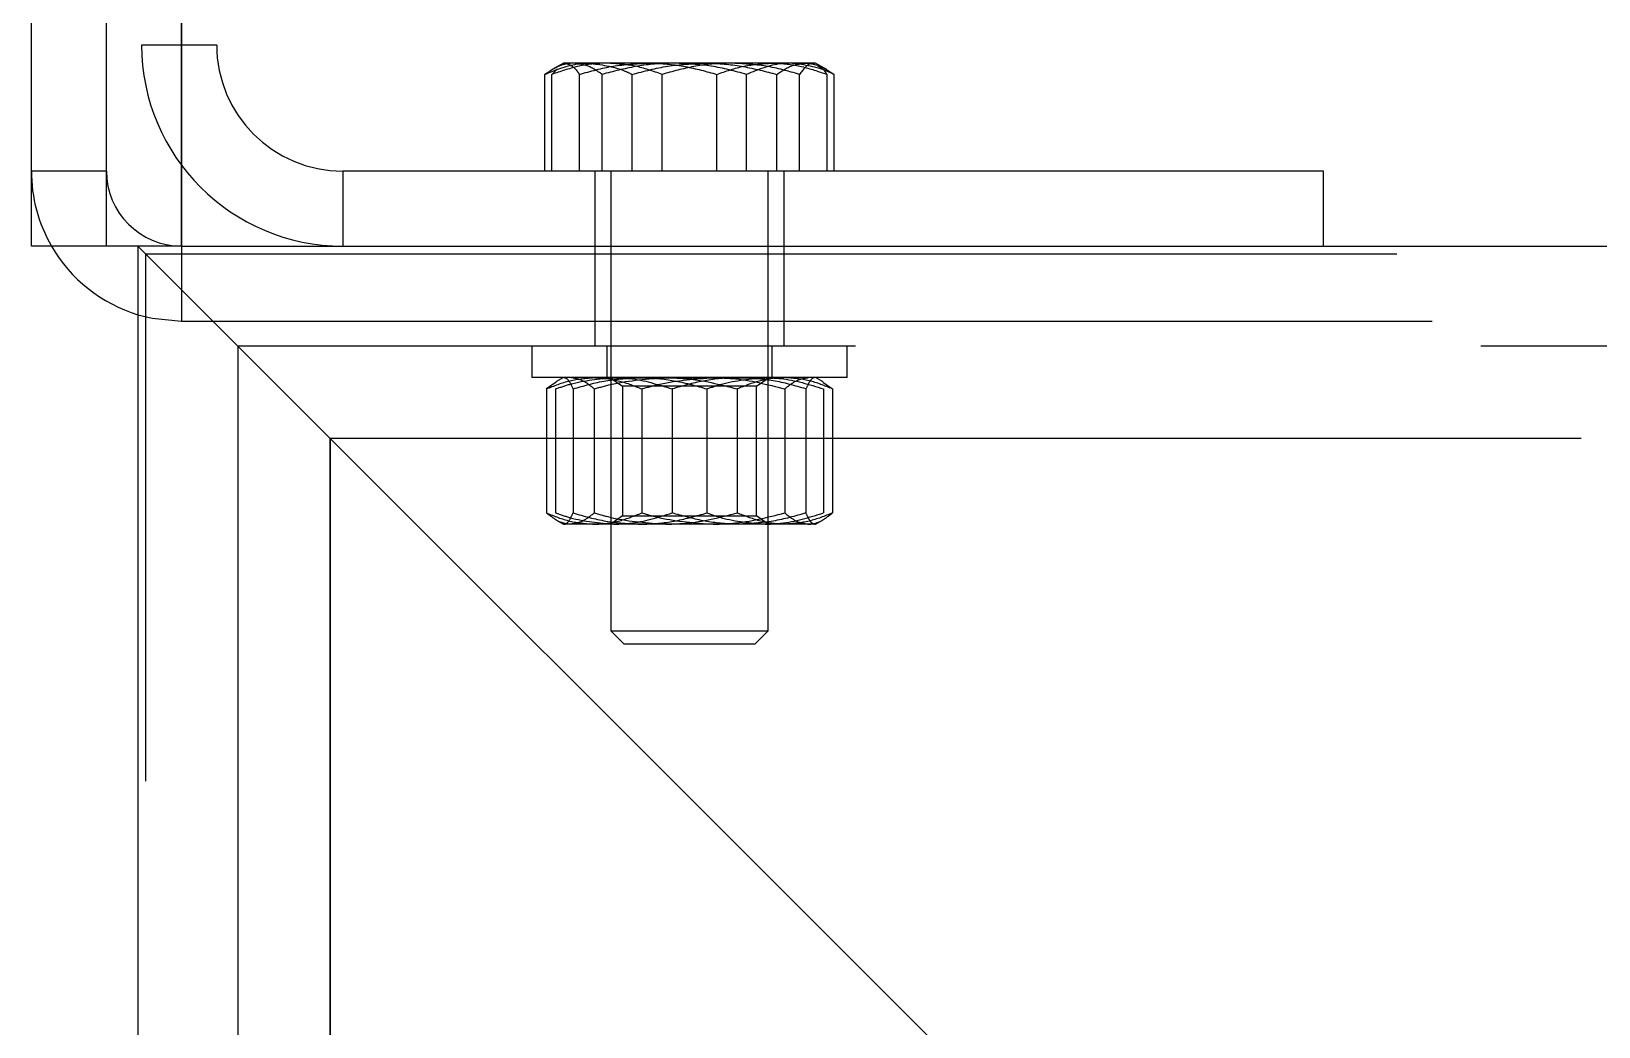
# Model space of a CAD drawing. Header units: metres. Extents: x 0 to 21025, y 0 to 14850.
# Drawn here: x 8590.4 to 8689.8, y 12993.1 to 13056.3 of the extents above; entities that cross this region are included whole.
import ezdxf

# ---------------------------------------------------------------- set-up
doc = ezdxf.new("R2010")
doc.units = ezdxf.units.M
doc.header["$LTSCALE"] = 25
doc.linetypes.add('HIDDEN2', pattern=[4.7625, 3.175, -1.5875])
doc.layers.add('SL4', color=4, linetype='Continuous')
doc.layers.add('ST1', color=7, linetype='HIDDEN2')

msp = doc.modelspace()

# ---------------------------------------------------------------- linework, layer by layer
at = {"layer": 'SL4'}
for p, q in [((8590.386, 13042.681), (8590.386, 13286.681)), ((8599.911, 13286.681), (8599.911, 13042.681)), ((8599.911, 13042.681), (8590.386, 13042.681)), ((8597.149, 13042.681), (8597.149, 11699.031)), ((8597.149, 13042.681), (8660.649, 12979.181)), ((8599.911, 13042.681), (8884.386, 13042.681))]:
    msp.add_line(p, q, dxfattribs=at)
msp.add_arc((8599.911, 13047.444), 9.525, 210, 253.14047, dxfattribs=at)
at = {"layer": 'ST1'}
for p, q in [((8595.149, 13042.681), (8595.149, 13286.681)), ((8599.911, 13042.681), (8599.911, 13286.681)), ((8597.384, 13277.156), (8597.384, 13055.444)), ((8602.146, 13277.156), (8602.146, 13055.444)), ((8602.146, 13055.444), (8597.384, 13055.444)), ((8622.977, 13047.444), (8622.977, 13053.579)), ((8623.421, 13053.579), (8623.76, 13053.916)), ((8623.421, 13047.444), (8623.421, 13053.579)), ((8624.003, 13054.209), (8623.436, 13053.882)), ((8624.149, 13054.294), (8624.003, 13054.209)), ((8624.292, 13054.294), (8624.149, 13054.294)), ((8629.526, 13054.294), (8624.292, 13054.294)), ((8625.162, 13047.444), (8625.162, 13053.579)), ((8626.606, 13047.444), (8626.606, 13053.579)), ((8628.52, 13047.444), (8628.52, 13053.579)), ((8637.383, 13054.294), (8629.526, 13054.294)), ((8630.408, 13047.444), (8630.408, 13053.579)), ((8633.889, 13047.444), (8633.889, 13053.579)), ((8635.777, 13047.444), (8635.777, 13053.579)), ((8640.149, 13054.294), (8637.383, 13054.294)), ((8637.691, 13047.444), (8637.691, 13053.579)), ((8639.135, 13047.444), (8639.135, 13053.579)), ((8640.295, 13054.209), (8640.149, 13054.294)), ((8640.861, 13053.882), (8640.295, 13054.209)), ((8640.876, 13047.444), (8640.876, 13053.579)), ((8641.32, 13047.444), (8641.32, 13053.579)), ((8595.149, 13047.444), (8590.386, 13047.444)), ((8610.146, 13047.444), (8610.146, 13042.681)), ((8672.384, 13047.444), (8610.146, 13047.444)), ((8626.149, 13047.444), (8626.149, 13042.681)), ((8627.149, 13047.444), (8627.149, 13018.272)), ((8637.149, 13018.272), (8637.149, 13047.444)), ((8638.149, 13042.681), (8638.149, 13047.444)), ((8672.384, 13042.681), (8672.384, 13047.444)), ((8599.911, 13042.681), (8599.911, 13037.919)), ((8626.149, 13042.681), (8626.149, 13036.331)), ((8638.149, 13036.331), (8638.149, 13042.681)), ((8597.649, 11699.031), (8597.649, 13042.181)), ((8597.649, 13042.181), (8886.649, 13042.181)), ((8599.911, 13037.919), (8884.386, 13037.919)), ((8603.499, 13036.331), (8603.499, 11699.031)), ((8880.799, 13036.331), (8603.499, 13036.331)), ((8622.149, 13036.331), (8622.149, 13034.331)), ((8626.899, 13036.331), (8626.899, 13034.331)), ((8637.399, 13034.331), (8637.399, 13036.331)), ((8642.149, 13034.331), (8642.149, 13036.331)), ((8642.149, 13034.331), (8622.149, 13034.331)), ((8623.681, 13034.045), (8623.076, 13033.617)), ((8623.076, 13033.617), (8623.076, 13025.746)), ((8623.654, 13033.617), (8623.654, 13025.746)), ((8624.149, 13034.331), (8623.674, 13034.057)), ((8624.758, 13033.617), (8624.758, 13025.746)), ((8626.105, 13033.617), (8626.105, 13025.746)), ((8627.149, 13034.331), (8627.149, 13034.306)), ((8637.149, 13034.306), (8627.149, 13034.306)), ((8627.149, 13034.306), (8627.899, 13033.781)), ((8632.949, 13033.781), (8627.899, 13033.781)), ((8627.899, 13033.781), (8627.899, 13025.556)), ((8629.12, 13033.617), (8629.12, 13025.746)), ((8631.044, 13033.617), (8631.044, 13025.746)), ((8636.399, 13033.781), (8632.949, 13033.781)), ((8633.254, 13033.617), (8633.254, 13025.746)), ((8635.177, 13033.617), (8635.177, 13025.746)), ((8636.399, 13033.781), (8637.149, 13034.306)), ((8636.399, 13025.556), (8636.399, 13033.781)), ((8637.149, 13034.306), (8637.149, 13034.331)), ((8638.192, 13033.617), (8638.192, 13025.746)), ((8639.539, 13033.617), (8639.539, 13025.746)), ((8640.623, 13034.057), (8640.149, 13034.331)), ((8640.616, 13034.045), (8641.221, 13033.617)), ((8640.644, 13033.617), (8640.644, 13025.746)), ((8641.221, 13033.617), (8641.221, 13025.746)), ((8609.349, 13030.481), (8609.349, 11699.031)), ((8609.349, 13030.481), (8874.949, 13030.481)), ((8609.349, 12367.681), (8609.349, 13030.481)), ((8623.674, 13025.305), (8624.149, 13025.031)), ((8626.098, 13025.031), (8624.149, 13025.031)), ((8633.656, 13025.031), (8626.098, 13025.031)), ((8627.899, 13025.556), (8627.149, 13025.031)), ((8627.899, 13025.556), (8636.399, 13025.556)), ((8639.706, 13025.031), (8633.656, 13025.031)), ((8637.149, 13025.031), (8636.399, 13025.556)), ((8640.149, 13025.031), (8639.706, 13025.031)), ((8640.091, 13025.031), (8640.149, 13025.031)), ((8640.149, 13025.031), (8640.623, 13025.305)), ((8627.149, 13018.272), (8637.149, 13018.272)), ((8627.149, 13018.272), (8627.977, 13017.444)), ((8636.321, 13017.444), (8637.149, 13018.272)), ((8627.977, 13017.444), (8636.321, 13017.444))]:
    msp.add_line(p, q, dxfattribs=at)
at = {"layer": 'ST1', "flags": 128}
msp.add_lwpolyline([(8597.149, 13038.328), (8598.053, 13038.102), (8599.911, 13037.919)], dxfattribs=at)
at = {"layer": 'ST1'}
for centre, radius, end in [((8610.146, 13055.444), 12.763, 270), ((8610.146, 13055.444), 8, 270), ((8599.911, 13047.444), 9.525, 210), ((8599.911, 13047.444), 4.763, 270)]:
    msp.add_arc(centre, radius, 180, end, dxfattribs=at)
for points, knots in [([(8622.977, 13053.579), (8623.696, 13053.877), (8624.61, 13054.256), (8625.548, 13054.287), (8625.749, 13054.294)], [0, 0, 0, 0, 0.785622, 1, 1, 1, 1]), ([(8624.792, 13054.294), (8624.749, 13054.293), (8624.423, 13054.286), (8623.809, 13054.13), (8623.256, 13053.764), (8622.977, 13053.579)], [0, 0, 0, 0, 0.070086, 0.530782, 1, 1, 1, 1]), ([(8626.915, 13054.294), (8626.832, 13054.293), (8626.205, 13054.286), (8625.023, 13054.13), (8623.958, 13053.764), (8623.421, 13053.579)], [0, 0, 0, 0, 0.0700858, 0.5307822, 1, 1, 1, 1]), ([(8624.008, 13054.163), (8624.039, 13054.199), (8624.133, 13054.305), (8624.229, 13054.298), (8624.292, 13054.294)], [0, 0, 0, 0, 0.338112, 1, 1, 1, 1]), ([(8624.292, 13054.294), (8624.531, 13054.199), (8624.826, 13054.082), (8625.109, 13053.659), (8625.162, 13053.579)], [0, 0, 0, 0, 0.811304, 1, 1, 1, 1]), ([(8626.606, 13053.579), (8626.311, 13053.779), (8625.717, 13054.182), (8625.102, 13054.256), (8624.792, 13054.294)], [0, 0, 0, 0, 0.495458, 1, 1, 1, 1]), ([(8625.162, 13053.579), (8625.871, 13053.779), (8627.301, 13054.182), (8628.78, 13054.256), (8629.526, 13054.294)], [0, 0, 0, 0, 0.495458, 1, 1, 1, 1]), ([(8625.749, 13054.294), (8626.51, 13054.199), (8627.448, 13054.082), (8628.35, 13053.659), (8628.52, 13053.579)], [0, 0, 0, 0, 0.811304, 1, 1, 1, 1]), ([(8631.192, 13054.294), (8631.083, 13054.293), (8630.26, 13054.286), (8628.708, 13054.13), (8627.311, 13053.764), (8626.606, 13053.579)], [0, 0, 0, 0, 0.070086, 0.530782, 1, 1, 1, 1]), ([(8630.408, 13053.579), (8629.84, 13053.779), (8628.695, 13054.182), (8627.512, 13054.256), (8626.915, 13054.294)], [0, 0, 0, 0, 0.495458, 1, 1, 1, 1]), ([(8628.52, 13053.579), (8629.265, 13053.779), (8630.768, 13054.182), (8632.322, 13054.256), (8633.105, 13054.294)], [0, 0, 0, 0, 0.495458, 1, 1, 1, 1]), ([(8629.526, 13054.294), (8629.629, 13054.293), (8630.413, 13054.286), (8631.889, 13054.13), (8633.219, 13053.764), (8633.889, 13053.579)], [0, 0, 0, 0, 0.070086, 0.530782, 1, 1, 1, 1]), ([(8634.771, 13054.294), (8634.668, 13054.293), (8633.885, 13054.286), (8632.408, 13054.13), (8631.078, 13053.764), (8630.408, 13053.579)], [0, 0, 0, 0, 0.070086, 0.530782, 1, 1, 1, 1]), ([(8635.777, 13053.579), (8635.033, 13053.779), (8633.529, 13054.182), (8631.976, 13054.256), (8631.192, 13054.294)], [0, 0, 0, 0, 0.495458, 1, 1, 1, 1]), ([(8633.105, 13054.294), (8633.214, 13054.293), (8634.037, 13054.286), (8635.589, 13054.13), (8636.986, 13053.764), (8637.691, 13053.579)], [0, 0, 0, 0, 0.070086, 0.530782, 1, 1, 1, 1]), ([(8633.889, 13053.579), (8634.457, 13053.779), (8635.602, 13054.182), (8636.785, 13054.256), (8637.383, 13054.294)], [0, 0, 0, 0, 0.495458, 1, 1, 1, 1]), ([(8639.135, 13053.579), (8638.426, 13053.779), (8636.996, 13054.182), (8635.517, 13054.256), (8634.771, 13054.294)], [0, 0, 0, 0, 0.495458, 1, 1, 1, 1]), ([(8638.549, 13054.294), (8638.348, 13054.287), (8637.41, 13054.256), (8636.496, 13053.877), (8635.777, 13053.579)], [0, 0, 0, 0, 0.214378, 1, 1, 1, 1]), ([(8637.383, 13054.294), (8637.465, 13054.293), (8638.092, 13054.286), (8639.275, 13054.13), (8640.339, 13053.764), (8640.876, 13053.579)], [0, 0, 0, 0, 0.0700858, 0.5307822, 1, 1, 1, 1]), ([(8637.691, 13053.579), (8637.986, 13053.779), (8638.581, 13054.182), (8639.195, 13054.256), (8639.505, 13054.294)], [0, 0, 0, 0, 0.495458, 1, 1, 1, 1]), ([(8641.32, 13053.579), (8641.15, 13053.659), (8640.248, 13054.082), (8639.31, 13054.199), (8638.549, 13054.294)], [0, 0, 0, 0, 0.188696, 1, 1, 1, 1]), ([(8640.005, 13054.294), (8639.942, 13054.287), (8639.648, 13054.256), (8639.36, 13053.877), (8639.135, 13053.579)], [0, 0, 0, 0, 0.214378, 1, 1, 1, 1]), ([(8639.505, 13054.294), (8639.548, 13054.293), (8639.874, 13054.286), (8640.488, 13054.13), (8641.041, 13053.764), (8641.32, 13053.579)], [0, 0, 0, 0, 0.070086, 0.530782, 1, 1, 1, 1]), ([(8640.876, 13053.579), (8640.822, 13053.661), (8640.631, 13053.952), (8640.433, 13054.037), (8640.29, 13054.099)], [0, 0, 0, 0, 0.279718, 1, 1, 1, 1]), ([(8623.076, 13033.617), (8623.567, 13033.816), (8624.558, 13034.219), (8625.582, 13034.294), (8626.098, 13034.331)], [0, 0, 0, 0, 0.495458, 1, 1, 1, 1]), ([(8623.654, 13033.617), (8623.964, 13033.725), (8625.168, 13034.143), (8626.42, 13034.251), (8627.349, 13034.331)], [0, 0, 0, 0, 0.257551, 1, 1, 1, 1]), ([(8624.206, 13034.331), (8624.219, 13034.33), (8624.318, 13034.324), (8624.505, 13034.168), (8624.674, 13033.802), (8624.758, 13033.617)], [0, 0, 0, 0, 0.070086, 0.530782, 1, 1, 1, 1]), ([(8626.105, 13033.617), (8625.859, 13033.816), (8625.363, 13034.219), (8624.85, 13034.294), (8624.591, 13034.331)], [0, 0, 0, 0, 0.495458, 1, 1, 1, 1]), ([(8624.758, 13033.617), (8625.448, 13033.816), (8626.841, 13034.219), (8628.28, 13034.294), (8629.006, 13034.331)], [0, 0, 0, 0, 0.495458, 1, 1, 1, 1]), ([(8626.098, 13034.331), (8626.17, 13034.33), (8626.712, 13034.324), (8627.735, 13034.168), (8628.656, 13033.802), (8629.12, 13033.617)], [0, 0, 0, 0, 0.070086, 0.530782, 1, 1, 1, 1]), ([(8626.105, 13033.617), (8626.486, 13033.725), (8627.964, 13034.143), (8629.5, 13034.251), (8630.641, 13034.331)], [0, 0, 0, 0, 0.257551, 1, 1, 1, 1]), ([(8627.349, 13034.331), (8627.685, 13034.321), (8628.935, 13034.281), (8630.153, 13033.897), (8631.044, 13033.617)], [0, 0, 0, 0, 0.2686336, 1, 1, 1, 1]), ([(8629.006, 13034.331), (8629.107, 13034.33), (8629.869, 13034.324), (8631.307, 13034.168), (8632.601, 13033.802), (8633.254, 13033.617)], [0, 0, 0, 0, 0.070086, 0.530782, 1, 1, 1, 1]), ([(8629.12, 13033.617), (8629.501, 13033.725), (8630.98, 13034.143), (8632.516, 13034.251), (8633.656, 13034.331)], [0, 0, 0, 0, 0.257551, 1, 1, 1, 1]), ([(8630.641, 13034.331), (8631.053, 13034.321), (8632.589, 13034.281), (8634.084, 13033.897), (8635.177, 13033.617)], [0, 0, 0, 0, 0.268634, 1, 1, 1, 1]), ([(8635.291, 13034.331), (8635.19, 13034.33), (8634.428, 13034.324), (8632.99, 13034.168), (8631.697, 13033.802), (8631.044, 13033.617)], [0, 0, 0, 0, 0.070086, 0.530782, 1, 1, 1, 1]), ([(8633.254, 13033.617), (8633.564, 13033.725), (8634.768, 13034.143), (8636.02, 13034.251), (8636.949, 13034.331)], [0, 0, 0, 0, 0.2575513, 1, 1, 1, 1]), ([(8633.656, 13034.331), (8634.069, 13034.321), (8635.604, 13034.281), (8637.099, 13033.897), (8638.192, 13033.617)], [0, 0, 0, 0, 0.268634, 1, 1, 1, 1]), ([(8638.199, 13034.331), (8638.127, 13034.33), (8637.585, 13034.324), (8636.562, 13034.168), (8635.641, 13033.802), (8635.177, 13033.617)], [0, 0, 0, 0, 0.0700858, 0.5307822, 1, 1, 1, 1]), ([(8639.539, 13033.617), (8638.849, 13033.816), (8637.457, 13034.219), (8636.017, 13034.294), (8635.291, 13034.331)], [0, 0, 0, 0, 0.495458, 1, 1, 1, 1]), ([(8636.949, 13034.331), (8637.285, 13034.321), (8638.535, 13034.281), (8639.753, 13033.897), (8640.644, 13033.617)], [0, 0, 0, 0, 0.268634, 1, 1, 1, 1]), ([(8638.192, 13033.617), (8638.438, 13033.816), (8638.934, 13034.219), (8639.448, 13034.294), (8639.706, 13034.331)], [0, 0, 0, 0, 0.495458, 1, 1, 1, 1]), ([(8641.221, 13033.617), (8640.73, 13033.816), (8639.739, 13034.219), (8638.715, 13034.294), (8638.199, 13034.331)], [0, 0, 0, 0, 0.495458, 1, 1, 1, 1]), ([(8640.091, 13034.331), (8640.078, 13034.33), (8639.979, 13034.324), (8639.792, 13034.168), (8639.624, 13033.802), (8639.539, 13033.617)], [0, 0, 0, 0, 0.070086, 0.530782, 1, 1, 1, 1]), ([(8623.076, 13025.746), (8623.567, 13025.546), (8624.558, 13025.143), (8625.582, 13025.069), (8626.098, 13025.031)], [0, 0, 0, 0, 0.495458, 1, 1, 1, 1]), ([(8624.591, 13025.031), (8624.555, 13025.032), (8624.283, 13025.039), (8623.771, 13025.195), (8623.309, 13025.561), (8623.076, 13025.746)], [0, 0, 0, 0, 0.0700858, 0.5307822, 1, 1, 1, 1]), ([(8623.654, 13025.746), (8623.964, 13025.638), (8625.168, 13025.219), (8626.42, 13025.111), (8627.349, 13025.031)], [0, 0, 0, 0, 0.257551, 1, 1, 1, 1]), ([(8624.206, 13025.031), (8624.219, 13025.032), (8624.318, 13025.039), (8624.505, 13025.195), (8624.674, 13025.561), (8624.758, 13025.746)], [0, 0, 0, 0, 0.070086, 0.530782, 1, 1, 1, 1]), ([(8626.105, 13025.746), (8625.859, 13025.546), (8625.363, 13025.143), (8624.85, 13025.069), (8624.591, 13025.031)], [0, 0, 0, 0, 0.495458, 1, 1, 1, 1]), ([(8624.758, 13025.746), (8625.448, 13025.546), (8626.841, 13025.143), (8628.28, 13025.069), (8629.006, 13025.031)], [0, 0, 0, 0, 0.495458, 1, 1, 1, 1]), ([(8626.098, 13025.031), (8626.17, 13025.032), (8626.712, 13025.039), (8627.735, 13025.195), (8628.656, 13025.561), (8629.12, 13025.746)], [0, 0, 0, 0, 0.070086, 0.530782, 1, 1, 1, 1]), ([(8626.105, 13025.746), (8626.486, 13025.638), (8627.964, 13025.219), (8629.5, 13025.111), (8630.641, 13025.031)], [0, 0, 0, 0, 0.257551, 1, 1, 1, 1]), ([(8627.349, 13025.031), (8627.685, 13025.042), (8628.935, 13025.081), (8630.153, 13025.465), (8631.044, 13025.746)], [0, 0, 0, 0, 0.268634, 1, 1, 1, 1]), ([(8629.006, 13025.031), (8629.107, 13025.032), (8629.869, 13025.039), (8631.307, 13025.195), (8632.601, 13025.561), (8633.254, 13025.746)], [0, 0, 0, 0, 0.070086, 0.530782, 1, 1, 1, 1]), ([(8629.12, 13025.746), (8629.501, 13025.638), (8630.98, 13025.219), (8632.516, 13025.111), (8633.656, 13025.031)], [0, 0, 0, 0, 0.257551, 1, 1, 1, 1]), ([(8630.641, 13025.031), (8631.053, 13025.042), (8632.589, 13025.081), (8634.084, 13025.465), (8635.177, 13025.746)], [0, 0, 0, 0, 0.268634, 1, 1, 1, 1]), ([(8635.291, 13025.031), (8635.19, 13025.032), (8634.428, 13025.039), (8632.99, 13025.195), (8631.697, 13025.561), (8631.044, 13025.746)], [0, 0, 0, 0, 0.070086, 0.530782, 1, 1, 1, 1]), ([(8633.254, 13025.746), (8633.564, 13025.638), (8634.768, 13025.219), (8636.02, 13025.111), (8636.949, 13025.031)], [0, 0, 0, 0, 0.257551, 1, 1, 1, 1]), ([(8633.656, 13025.031), (8634.069, 13025.042), (8635.604, 13025.081), (8637.099, 13025.465), (8638.192, 13025.746)], [0, 0, 0, 0, 0.268634, 1, 1, 1, 1]), ([(8638.199, 13025.031), (8638.127, 13025.032), (8637.585, 13025.039), (8636.562, 13025.195), (8635.641, 13025.561), (8635.177, 13025.746)], [0, 0, 0, 0, 0.070086, 0.530782, 1, 1, 1, 1]), ([(8639.539, 13025.746), (8638.849, 13025.546), (8637.457, 13025.143), (8636.017, 13025.069), (8635.291, 13025.031)], [0, 0, 0, 0, 0.495458, 1, 1, 1, 1]), ([(8636.949, 13025.031), (8637.285, 13025.042), (8638.535, 13025.081), (8639.753, 13025.465), (8640.644, 13025.746)], [0, 0, 0, 0, 0.268634, 1, 1, 1, 1]), ([(8638.192, 13025.746), (8638.438, 13025.546), (8638.934, 13025.143), (8639.448, 13025.069), (8639.706, 13025.031)], [0, 0, 0, 0, 0.495458, 1, 1, 1, 1]), ([(8641.221, 13025.746), (8640.73, 13025.546), (8639.739, 13025.143), (8638.715, 13025.069), (8638.199, 13025.031)], [0, 0, 0, 0, 0.495458, 1, 1, 1, 1]), ([(8640.091, 13025.031), (8640.078, 13025.032), (8639.979, 13025.039), (8639.792, 13025.195), (8639.624, 13025.561), (8639.539, 13025.746)], [0, 0, 0, 0, 0.070086, 0.530782, 1, 1, 1, 1]), ([(8639.706, 13025.031), (8639.742, 13025.032), (8640.014, 13025.039), (8640.527, 13025.195), (8640.988, 13025.561), (8641.221, 13025.746)], [0, 0, 0, 0, 0.070086, 0.530782, 1, 1, 1, 1])]:
    msp.add_open_spline(points, degree=3, knots=knots, dxfattribs=at)

doc.saveas('drawing.dxf')
